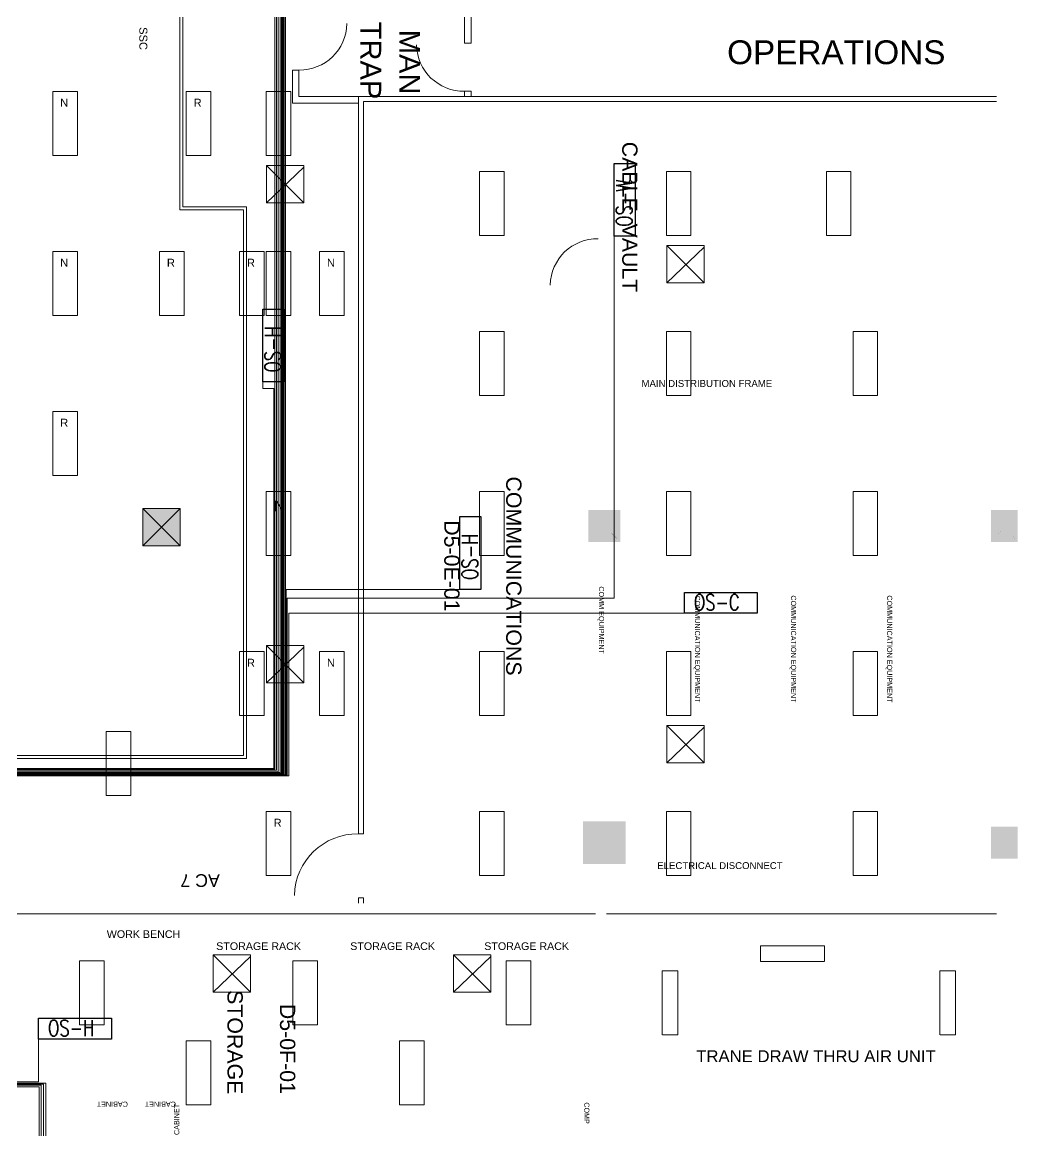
# Model space of a CAD drawing. Extents: x -6172 to 8039, y -4082 to 1639.
# Drawn here: x 1231 to 1978, y -1218 to -387 of the extents above; entities that cross this region are included whole.
import ezdxf
from ezdxf.enums import TextEntityAlignment as Align

# ---------------------------------------------------------------- set-up
doc = ezdxf.new("R2010")
doc.units = 0
doc.header["$LTSCALE"] = 96
doc.header["$MEASUREMENT"] = 0
doc.layers.get('0').update_dxf_attribs({"linetype": 'CONTINUOUS', "lineweight": 0})
for name, color, linetype, lineweight in [('20', 7, 'CONTINUOUS', 0), ('21', 7, 'CONTINUOUS', 0), ('38', 7, 'CONTINUOUS', 0), ('A-ANNO-RMNA', 4, 'CONTINUOUS', 0), ('A-DOOR', 2, 'CONTINUOUS', 0), ('A-FURN-BOOK', 2, 'CONTINUOUS', 0), ('A-GRID-COLS', 2, 'CONTINUOUS', 0), ('A-PATT-WALL', 1, 'CONTINUOUS', 0), ('A-TPM-INACTIVE', 7, 'CONTINUOUS', 0), ('A-WALL-FULL', 6, 'CONTINUOUS', 0), ('FLT-Peripheral Wiring', 214, 'CONTINUOUS', 0), ('NTS_NOT_TO_STANDARDS', 7, 'CONTINUOUS', 0)]:
    doc.layers.add(name, color=color, linetype=linetype, lineweight=lineweight)
doc.layers.add('FLT-Occupancy-Sensor', color=160, linetype='CONTINUOUS')
doc.styles.add('ARIAL', font='ARIAL', dxfattribs={"height": 0.2})
doc.styles.add('SIM-00', font='SIMPLEX.SHX', dxfattribs={"width": 0.75})

# ---------------------------------------------------------------- blocks, each defined once
blk = doc.blocks.new('24LITE')
at = {"layer": '21', "color": 7, "linetype": 'Continuous'}
for p, q in [((1.1, 81.8), (1.1, 9.8)), ((1.1, 81.8), (28.7, 81.8)), ((28.7, 81.8), (28.7, 9.8)), ((1.1, 9.8), (28.7, 9.8))]:
    blk.add_line(p, q, dxfattribs=at)
blk = doc.blocks.new('LITE')
at = {"layer": '20', "color": 7, "linetype": 'Continuous'}
for p, q in [((6, 81), (23.6, 81)), ((6, 9), (6, 81)), ((23.6, 81), (23.6, 9)), ((23.6, 9), (6.2, 9))]:
    blk.add_line(p, q, dxfattribs=at)
blk = doc.blocks.new('SGRILL')
at = {"layer": '21', "color": 1, "linetype": 'Continuous'}
for p, q in [((1.5, -1.5), (43.5, -43.5)), ((1.5, -43.5), (1.5, -1.5)), ((1.5, -1.5), (43.5, -1.5)), ((1.5, -43.5), (43.5, -3.6)), ((43.5, -43.5), (43.5, -1.5)), ((1.5, -43.5), (43.5, -43.5))]:
    blk.add_line(p, q, dxfattribs=at)
blk = doc.blocks.new('ZZ000001')
at = {"layer": '21', "color": 7, "linetype": 'Continuous'}
for p, q in [((1414.34, -558.43), (1414.34, -606.43)), ((1414.34, -558.43), (1432.72, -558.43)), ((1432.72, -558.43), (1432.72, -606.43)), ((1414.34, -606.43), (1432.72, -606.43))]:
    blk.add_line(p, q, dxfattribs=at)
at = {"layer": '38', "color": 7, "linetype": 'Continuous'}
blk.add_line((1414.34, -558.43), (1432.72, -558.43), dxfattribs=at)
at = {"color": 0, "linetype": 'ByBlock', "xscale": 0.6666977108052228, "yscale": 0.6666977108052228}
for name, p in [('24LITE', (1253.58, -492.92)), ('24LITE', (1353.59, -492.92)), ('24LITE', (1413.59, -492.92)), ('SGRILL', (1413.59, -492.92)), ('24LITE', (1573.6, -552.93)), ('24LITE', (1713.6, -552.93)), ('24LITE', (1833.61, -552.93)), ('SGRILL', (1713.6, -552.93)), ('24LITE', (1253.58, -612.93)), ('24LITE', (1333.58, -612.93)), ('24LITE', (1393.59, -612.93)), ('24LITE', (1453.59, -612.93)), ('24LITE', (1573.6, -672.93)), ('24LITE', (1713.6, -672.93)), ('24LITE', (1853.61, -672.93)), ('24LITE', (1253.58, -732.94)), ('24LITE', (1413.59, -792.94)), ('24LITE', (1573.6, -792.94)), ('24LITE', (1713.6, -792.94)), ('24LITE', (1853.61, -792.94)), ('SGRILL', (1413.59, -852.94)), ('24LITE', (1393.59, -912.94)), ('24LITE', (1453.59, -912.94)), ('24LITE', (1573.6, -912.94)), ('24LITE', (1713.6, -912.94)), ('24LITE', (1853.61, -912.94)), ('SGRILL', (1713.6, -912.94)), ('24LITE', (1293.58, -972.95)), ('24LITE', (1413.59, -1032.95)), ('24LITE', (1573.6, -1032.95)), ('24LITE', (1713.6, -1032.95)), ('24LITE', (1853.61, -1032.95)), ('SGRILL', (1373.59, -1084.95)), ('SGRILL', (1553.6, -1084.95)), ('24LITE', (1273.58, -1144.96)), ('24LITE', (1433.59, -1144.96)), ('24LITE', (1593.6, -1144.96)), ('LITE', (1707.23, -1151.96)), ('LITE', (1915.49, -1151.96)), ('24LITE', (1353.59, -1204.96)), ('24LITE', (1513.59, -1204.96))]:
    blk.add_blockref(name, p, dxfattribs=at)
at = {"color": 0, "linetype": 'ByBlock', "xscale": 0.6666977108052228, "yscale": 0.6666977108052228, "rotation": 90}
blk.add_blockref('LITE', (1838.99, -1094.95), dxfattribs=at)
at = {"layer": '21', "color": 7, "linetype": 'Continuous', "style": 'ARIAL'}
for s, height, p in [('N', 6, (1259.83, -449.92)), ('R', 6, (1359.84, -449.92)), ('N', 6, (1259.83, -569.93)), ('R', 6, (1339.84, -569.93)), ('R', 6, (1399.84, -569.93)), ('N', 6, (1459.84, -569.93)), ('R', 6, (1259.83, -689.93)), ('N', 8, (1420.34, -753.44)), ('R', 6, (1399.84, -869.94)), ('N', 6, (1459.84, -869.94)), ('R', 6, (1419.84, -989.95))]:
    blk.add_text(s, height=height, dxfattribs=at).set_placement(p)
blk = doc.blocks.new('FLT-Occupancy Sensor Hallway')
at = {"layer": 'FLT-Occupancy-Sensor'}
blk.add_lwpolyline([(0, 0), (54.64, 0), (54.64, -15.71), (0, -15.71)], close=True, dxfattribs=at)
at = {"layer": 'FLT-Occupancy-Sensor', "insert": (7.08, -1.46), "char_height": 12, "width": 54.6376, "attachment_point": 1, "style": 'SIM-00'}
blk.add_mtext('OS-H', dxfattribs=at)
blk = doc.blocks.new('FLT-Occupancy Sensor Ceiling')
at = {"layer": 'FLT-Occupancy-Sensor'}
blk.add_lwpolyline([(0, 0), (54.64, 0), (54.64, -15.71), (0, -15.71)], close=True, dxfattribs=at)
at = {"layer": 'FLT-Occupancy-Sensor', "insert": (7.08, -1.46), "char_height": 12, "width": 54.6376, "attachment_point": 1, "style": 'SIM-00'}
blk.add_mtext('OS-C', dxfattribs=at)
blk = doc.blocks.new('FLT-Occupancy Sensor Wall Mount')
at = {"layer": 'FLT-Occupancy-Sensor'}
blk.add_lwpolyline([(0, 0), (54.64, 0), (54.64, -15.71), (0, -15.71)], close=True, dxfattribs=at)
at = {"layer": 'FLT-Occupancy-Sensor', "insert": (7.08, -1.46), "char_height": 12, "width": 54.6376, "attachment_point": 1, "style": 'SIM-00'}
blk.add_mtext('OS-W', dxfattribs=at)

msp = doc.modelspace()

# ---------------------------------------------------------------- linework, layer by layer
at = {"layer": 'A-DOOR', "const_width": 0.00174}
for points in [[(1438.77, -387.6), (1438.77, -386.4), (1474.76, -386.4), (1474.76, -387.6)], [(1438.77, -387.6), (1474.76, -387.6)], [(1563.02, -403.53), (1563.02, -402.33), (1527.02, -402.33), (1527.02, -403.53)], [(1563.02, -403.53), (1527.02, -403.53)], [(1663.28, -583.71), (1627.28, -583.71)], [(1663.28, -583.71), (1663.28, -584.91), (1627.28, -584.91), (1627.28, -583.71)], [(1483.39, -1041.56), (1483.39, -1043.33), (1435.4, -1043.33), (1435.4, -1041.56)], [(1483.39, -1041.56), (1435.4, -1041.56)]]:
    msp.add_lwpolyline(points, dxfattribs=at)
at = {"layer": 'A-DOOR'}
for centre, radius, start, end in [((1439.36, -387), 35.4, 269.03693, 359.0274), ((1562.42, -402.93), 35.4, 180.9726, 270.96307), ((1662.68, -584.31), 35.41, 89.02901, 179.02328), ((1482.51, -1042.44), 47.12, 88.93009, 178.92039)]:
    msp.add_arc(centre, radius, start, end, dxfattribs=at)
at = {"layer": 'A-FURN-BOOK', "const_width": 0.00174}
msp.add_lwpolyline([(1441.66, -450.11), (1477.66, -450.11), (1477.66, -468.11), (1441.66, -468.11)], close=True, dxfattribs=at)
at = {"layer": 'A-GRID-COLS'}
for p, q in [((1321.89, -779.33), (1321.89, -751.33)), ((1321.89, -751.33), (1349.89, -751.33)), ((1321.89, -779.33), (1349.89, -751.33)), ((1321.89, -751.33), (1349.89, -779.33)), ((1349.89, -751.33), (1349.89, -779.33)), ((1335.89, -765.33), (1335.89, -765.33)), ((1349.89, -779.33), (1321.89, -779.33))]:
    msp.add_line(p, q, dxfattribs=at)
at = {"layer": 'A-GRID-COLS', "const_width": 0.00174}
for points in [[(1655.84, -752.4), (1679.84, -776.39)], [(1679.84, -752.4), (1655.84, -752.4), (1655.84, -776.39), (1679.84, -776.39), (1679.84, -752.4)], [(1655.84, -776.39), (1679.84, -752.4)], [(1957.82, -776.4), (1977.83, -752.4)], [(1977.83, -776.4), (1957.82, -752.4)], [(1977.83, -776.4), (1977.83, -752.4), (1957.82, -752.4), (1957.82, -776.4), (1977.83, -776.4)], [(1667.84, -764.4), (1667.84, -764.4)], [(1967.82, -764.4), (1967.82, -764.4)], [(1651.84, -1017.85), (1651.84, -985.86), (1683.84, -985.86), (1683.83, -1017.86), (1651.84, -1017.85)], [(1651.84, -1017.85), (1683.84, -985.86)], [(1651.84, -985.86), (1683.83, -1017.86)], [(1957.82, -1013.86), (1977.83, -989.86)], [(1977.83, -1013.86), (1977.83, -989.86), (1957.82, -989.86), (1957.82, -1013.86), (1977.83, -1013.86)], [(1977.83, -1013.86), (1957.82, -989.86)], [(1667.84, -1001.85), (1667.84, -1001.85)], [(1967.82, -1001.85), (1967.82, -1001.85)]]:
    msp.add_lwpolyline(points, dxfattribs=at)
at = {"layer": 'A-PATT-WALL'}
for points in [[(1321.9, -751.33), (1349.89, -751.33), (1321.9, -779.33), (1349.89, -779.33)], [(1655.84, -752.4), (1679.84, -752.4), (1655.84, -776.39), (1679.84, -776.39)], [(1957.83, -752.41), (1977.83, -752.41), (1957.83, -776.4), (1977.83, -776.4)], [(1651.84, -985.86), (1683.83, -985.86), (1651.84, -1017.86), (1683.83, -1017.86)], [(1957.83, -989.86), (1977.83, -989.86), (1957.83, -1013.86), (1977.83, -1013.86)]]:
    msp.add_solid(points, dxfattribs=at)
at = {"layer": 'A-WALL-FULL'}
for p, q in [((1349.64, -319.96), (1349.64, -527.21)), ((1351.89, -319.96), (1351.89, -524.96)), ((1563.02, -382.33), (1563.02, -402.33)), ((1567.89, -377.46), (1567.89, -402.33)), ((1567.89, -402.33), (1563.02, -402.33)), ((1433.89, -422.4), (1438.77, -422.4)), ((1433.89, -422.4), (1433.89, -447.21)), ((1438.77, -422.4), (1438.77, -442.33)), ((1563.02, -438.33), (1567.89, -438.33)), ((1563.02, -438.33), (1563.02, -442.33)), ((1567.89, -438.33), (1567.89, -442.33)), ((1433.89, -447.21), (1483.39, -447.21)), ((1483.39, -442.33), (1438.77, -442.33)), ((1483.39, -442.33), (1961.82, -442.33)), ((1483.39, -995.33), (1483.39, -442.33)), ((1483.39, -446.33), (1483.39, -448.08)), ((1487.14, -446.08), (1961.82, -446.08)), ((1487.14, -995.33), (1487.14, -446.08)), ((1349.64, -527.21), (1397.14, -527.21)), ((1399.39, -524.96), (1351.89, -524.96)), ((1397.14, -527.21), (1397.14, -936.58)), ((1399.39, -524.96), (1399.39, -938.83)), ((1399.39, -938.83), (913.64, -938.83)), ((1397.14, -936.58), (915.89, -936.58)), ((1487.14, -995.33), (1483.39, -995.33)), ((1483.39, -1047.33), (1483.39, -1043.33)), ((1483.39, -1043.33), (1487.14, -1043.33)), ((1487.14, -1047.33), (1487.14, -1043.33)), ((949.89, -1055.35), (1487.14, -1055.35)), ((1487.14, -1055.35), (1661.32, -1055.35)), ((1669.33, -1055.35), (1961.81, -1055.35))]:
    msp.add_line(p, q, dxfattribs=at)
at = {"layer": 'A-WALL-FULL', "const_width": 0.00174}
for points in [[(1977.81, -1734.33), (1977.86, 1045.49)], [(1961.82, -752.4), (1961.83, -296.43)], [(1661.84, -548.91), (1661.84, -446.91)], [(1665.85, -446.91), (1665.85, -548.91)], [(1665.85, -548.91), (1661.84, -548.91)], [(1661.84, -584.91), (1665.85, -584.91)], [(1961.83, -594.9), (1661.84, -594.9), (1661.84, -584.91)], [(1665.85, -584.91), (1665.85, -590.9), (1961.83, -590.9)], [(1961.81, -989.86), (1961.82, -776.4)], [(1483.08, -995.33), (1487.09, -995.33)], [(1961.81, -1232.37), (1961.81, -1013.86)], [(921.89, -1047.33), (1961.81, -1047.34)], [(1661.32, -1228.37), (1661.32, -1055.35)], [(1669.33, -1228.37), (1669.33, -1055.35)]]:
    msp.add_lwpolyline(points, dxfattribs=at)
at = {"layer": 'FLT-Peripheral Wiring'}
for points in [[(1421.91, 799.3), (1421.91, -947.6), (909.64, -947.6), (909.64, -1182.75), (973.25, -1182.75)], [(1753.11, 794.09), (1423.37, 794.09), (1423.37, -948.68), (910.5, -948.68), (910.5, -1182.4), (973.25, -1182.4)], [(1438.26, 526.25), (1424.68, 526.25), (1424.68, -949.21), (911.19, -949.21), (911.19, -1181.99), (973.25, -1181.99)], [(1664.74, 318.66), (1425.64, 318.66), (1425.64, -949.7), (911.85, -949.7), (911.85, -1181.69), (973.25, -1181.69)], [(1395.5, 191.17), (1420.8, 191.17), (1420.8, -946.8), (909.42, -946.8), (909.42, -1182.96), (973.25, -1182.96)], [(1536.62, 16.63), (1426.2, 16.63), (1426.2, -949.93), (912.09, -949.93), (912.09, -1181.57), (973.25, -1181.57)], [(1664.24, -17.7), (1426.84, -17.7), (1426.84, -950.14), (912.41, -950.14), (912.41, -1181.47), (973.25, -1181.47)], [(1536.62, -161.63), (1427.59, -161.63), (1427.59, -950.71), (912.65, -950.71), (912.65, -1181.35), (973.25, -1181.35)], [(1731.03, -219.67), (1731.03, -272.2), (1428.4, -272.2), (1428.4, -950.9), (912.94, -950.9), (912.94, -1181.14), (973.25, -1181.14)], [(1536.62, -275.37), (1428.84, -275.37), (1428.84, -951.11), (913.32, -951.11), (913.32, -1180.93), (973.25, -1180.93)], [(1675.3, -547.06), (1675.3, -818.58), (1429.93, -818.58), (1429.93, -951.62), (914.21, -951.62), (914.21, -1180.74), (973.25, -1180.74)], [(1411.71, -656.31), (1411.71, -661.3), (1420.1, -661.3), (1420.1, -946.34), (909.29, -946.34), (909.29, -1183.08), (973.25, -1183.08)], [(1559.57, -811.88), (1429.38, -811.88), (1429.38, -951.38), (913.65, -951.38), (913.65, -1180.81), (973.25, -1180.81)], [(1727.9, -829.85), (1431.36, -829.85), (1431.36, -951.84), (914.47, -951.84), (914.47, -1180.54), (973.25, -1180.54)], [(1243.63, -1149.11), (1243.63, -1181.25), (1023.41, -1181.25)], [(1251.18, -1293.86), (1248.95, -1293.86), (1248.95, -1182.12), (1023.41, -1182.12)], [(1757.1, -1392.85), (1757.1, -1552.84), (1247.42, -1552.84), (1247.42, -1182.89), (1023.41, -1182.89)], [(1731.9, -1558.9), (1731.9, -1555.03), (1245.52, -1555.03), (1245.52, -1183.78), (1023.41, -1183.78)], [(1373.93, -1558.9), (1373.93, -1556.28), (1244.1, -1556.28), (1244.1, -1184.87), (1023.41, -1184.87)]]:
    msp.add_lwpolyline(points, dxfattribs=at)

# ---------------------------------------------------------------- block references
msp.add_blockref('ZZ000001', (0, 0))
at = {"layer": 'FLT-Occupancy-Sensor', "rotation": 90}
for name, p in [('FLT-Occupancy Sensor Wall Mount', (1675.3, -547.06)), ('FLT-Occupancy Sensor Hallway', (1411.71, -656.31)), ('FLT-Occupancy Sensor Hallway', (1559.57, -811.88))]:
    msp.add_blockref(name, p, dxfattribs=at)
at = {"layer": 'FLT-Occupancy-Sensor'}
for name, p in [('FLT-Occupancy Sensor Ceiling', (1727.9, -814.14)), ('FLT-Occupancy Sensor Hallway', (1243.63, -1133.4))]:
    msp.add_blockref(name, p, dxfattribs=at)

# ---------------------------------------------------------------- texts
at = {"layer": 'A-ANNO-RMNA', "style": 'ARIAL'}
for s, height, p in [('TRAP', 15.641, (1484.86, -386.13)), (' MAN', 15.641, (1514, -386.13)), ('CABLE  VAULT', 11.4531, (1681.21, -476.19))]:
    msp.add_text(s, height=height, rotation=270, dxfattribs=at).set_placement(p)
msp.add_text('OPERATIONS', height=17.876, dxfattribs=at).set_placement((1759.87, -418.01))
for s, height, p in [('COMMUNICATIONS', 11.4531, (1594.22, -801.9)), ('STORAGE', 11.453, (1385.24, -1151.54))]:
    msp.add_text(s, height=height, rotation=270, dxfattribs=at).set_placement(p, align=Align.CENTER)
at = {"layer": 'A-TPM-INACTIVE', "style": 'ARIAL'}
msp.add_text('D5-0E-01', height=11.453, rotation=270, dxfattribs=at).set_placement((1547.8, -760.05))
msp.add_text('D5-0F-01', height=11.453, rotation=270, dxfattribs=at).set_placement((1424.64, -1156.51), align=Align.CENTER)
at = {"layer": 'NTS_NOT_TO_STANDARDS', "style": 'ARIAL'}
for s, height, rotation, p in [('SSC', 5.965, 270, (1319.18, -390.24)), ('AC 7', 9.544, 180.00217, (1379.55, -1025.49)), ('COMP', 3.818, 270, (1652.78, -1196.64))]:
    msp.add_text(s, height=height, rotation=rotation, dxfattribs=at).set_placement(p)
for s, height, p in [('MAIN DISTRIBUTION FRAME', 5.1537, (1744.7, -660.07)), ('ELECTRICAL DISCONNECT', 5.1511, (1754.51, -1021.65)), ('TRANE DRAW THRU AIR UNIT', 8.9692, (1826.51, -1166.48))]:
    msp.add_text(s, height=height, dxfattribs=at).set_placement(p, align=Align.CENTER)
for s, height, rotation, p in [('COMM EQUIPMENT', 3.8644, 270, (1663.76, -835)), ('COMMUNICATION EQUIPMENT', 3.8644, 270, (1735.76, -856.6)), ('COMMUNICATION EQUIPMENT', 3.8652, 270, (1807.77, -856.6)), ('COMMUNICATION EQUIPMENT', 3.8678, 270, (1879.78, -856.6)), ('CABINET', 3.867, 180, (1298.9, -1196.06)), ('CABINET', 3.867, 180, (1334.9, -1196.06)), ('CABINET', 3.863, 90, (1349.14, -1209.42))]:
    msp.add_text(s, height=height, rotation=rotation, dxfattribs=at).set_placement(p, align=Align.CENTER)
for s, height, p in [('WORK BENCH', 5.727, (1294.75, -1073.32)), ('STORAGE RACK', 5.7266, (1376.79, -1082.34)), ('STORAGE RACK', 5.7266, (1477.29, -1082.34)), ('STORAGE RACK', 5.7266, (1577.79, -1082.34))]:
    msp.add_text(s, height=height, dxfattribs=at).set_placement(p)

doc.saveas('drawing.dxf')
